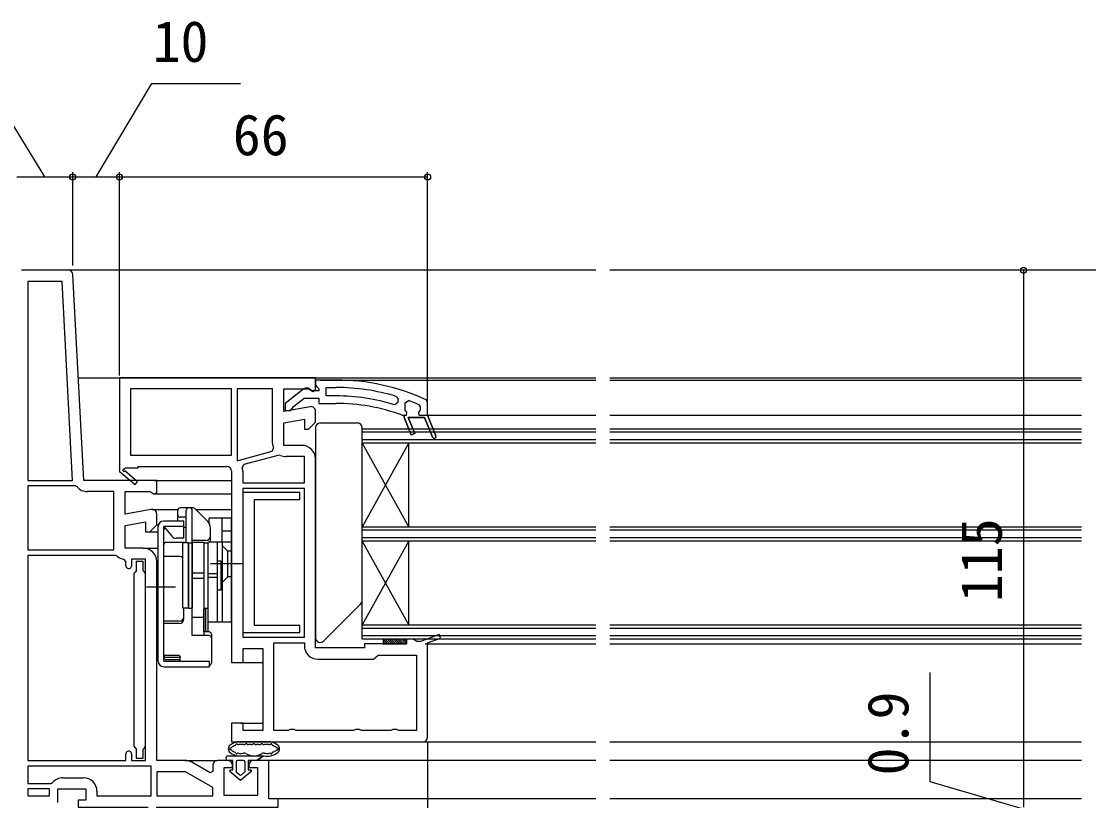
# Model space of a CAD drawing. Units: millimetres, scale not verified. Extents: x -525 to 525, y -783 to 778.
# Drawn here: x -189 to 39.6, y -396.3 to -229.4 of the extents above; entities that cross this region are included whole.
import ezdxf
from ezdxf.enums import TextEntityAlignment as Align

# ---------------------------------------------------------------- set-up
doc = ezdxf.new("R2010")
doc.units = ezdxf.units.MM
doc.header["$LTSCALE"] = 4
for name, color, linetype in [('0-2_YKK_11', 7, 'Continuous'), ('0-3_YKK_12', 2, 'Continuous'), ('0-4_YKK_13', 4, 'Continuous'), ('0-6_YKK_D', 6, 'Continuous')]:
    doc.layers.add(name, color=color, linetype=linetype)
doc.styles.add('ＭＳ ゴシック', font='')
doc.styles.get('ＭＳ ゴシック').set_extended_font_data('MS Gothic')

msp = doc.modelspace()

# ---------------------------------------------------------------- linework, layer by layer
at = {"layer": '0-2_YKK_11'}
for p, q in [((-178.949, -282.7), (-189, -282.7)), ((-141.6, -325.7), (-141.6, -328.2)), ((-144.8, -387.7), (-147, -387.7)), ((-180.1, -391.4), (-175.7, -391.4))]:
    msp.add_line(p, q, dxfattribs=at)
for points in [[(-178.045, -327.7), (-180.278, -285.1), (-187.6, -285.1), (-187.6, -327.7)], [(-165.6, -322.3), (-144, -322.3), (-144, -308.1), (-165.6, -308.1)], [(-128.4, -361.3), (-128.4, -329.4), (-141.6, -329.4), (-141.6, -361.3)], [(-160, -395.3), (-148, -395.3), (-148, -393.471), (-153.839, -390.1), (-160, -390.1)], [(-187.6, -395.3), (-183, -395.3), (-183, -393.8), (-187.6, -393.8)]]:
    msp.add_lwpolyline(points, close=True, dxfattribs=at)
for points in [[(-161.174, -333.915), (-166.8, -334.907), (-166.8, -330.1), (-161.444, -330.1), (-160.576, -330.642), (-160, -330.323), (-160, -327.7), (-175.642, -327.7), (-177.95, -283.648)], [(-126, -305.7), (-168, -305.7), (-168, -325.566), (-168.077, -325.7), (-164.659, -328.605), (-164.141, -327.995), (-166.861, -325.684)], [(-127.174, -311.915), (-132.8, -312.907), (-132.8, -308.1), (-127.444, -308.1), (-126.576, -308.642), (-126, -308.323), (-126, -305.7)], [(-121.633, -306.2), (-126.001, -306.2), (-126.001, -307.3), (-125.563, -307.796), (-125.301, -308.094), (-125.301, -308.5), (-126.701, -308.5), (-127.101, -308.3)], [(-142.8, -308.1), (-142.8, -323.479), (-135.316, -321.474), (-134.983, -320.801)], [(-135.2, -319.7), (-135.2, -308.1), (-142.8, -308.1)], [(-128.517, -308.113), (-132.501, -311.225), (-132.501, -312.7), (-131.399, -312.7), (-130.9, -312.225), (-130.708, -311.855), (-128.462, -310.1), (-125.301, -310.1), (-125.301, -311.2), (-121.633, -311.2)], [(-121.633, -309.6), (-123.701, -309.6), (-123.701, -307.8), (-121.633, -307.8)], [(-108.756, -309.709), (-108.401, -310.187), (-108.401, -311.024), (-109.048, -311.501)], [(-100.972, -318.448), (-102.663, -314.2), (-106.14, -314.2), (-104.766, -317.652), (-105.509, -317.948), (-107.001, -314.2), (-107.001, -313.7), (-106.501, -313.7), (-106.426, -313.11), (-106.801, -312.625), (-106.801, -312.6), (-106.801, -311.065), (-106.126, -310.596)], [(-103.901, -311.495), (-103.601, -311.953), (-103.601, -312.625), (-103.976, -313.11), (-103.901, -313.7), (-102.001, -313.7), (-100.229, -318.152), (-102.001, -313.7), (-102.001, -310.918), (-102.29, -310.464)], [(-128.9, -320.2), (-132.8, -320.2), (-132.8, -315.344), (-128.4, -314.568), (-128.4, -316.7), (-127.5, -316.7), (-126, -315.2), (-126, -312.9)], [(-107.618, -313.67), (-107.447, -313.7), (-107.001, -313.7), (-107.001, -314.2), (-105.509, -317.948), (-104.766, -317.652), (-106.14, -314.2), (-102.663, -314.2), (-100.972, -318.448)], [(-133.491, -322.344), (-133.826, -322.317), (-141.332, -324.328), (-141.689, -324.925)], [(-141.6, -328.2), (-128.4, -328.2), (-128.4, -322.6), (-132.3, -322.6)], [(-102, -382.7), (-102, -362.511), (-99.259, -361.474), (-99.541, -360.726), (-103.439, -362.2), (-104.334, -362.2), (-104.767, -361.95), (-105.2, -361.7), (-106.5, -361.7), (-106.5, -362.7), (-115.5, -362.7), (-115.5, -363.6), (-126, -363.6), (-126, -323.1)], [(-166.926, -325.306), (-166.749, -325), (-164, -325), (-164, -324.7), (-145, -324.7)], [(-144, -325.7), (-144, -366.7), (-141.5, -366.7), (-141.5, -363.7), (-137.3, -363.7), (-137.3, -381.3), (-141.5, -381.3), (-141.5, -379.7), (-144, -379.7), (-144, -383.7), (-103, -383.7)], [(-177.076, -329.076), (-177.458, -328.9), (-187.6, -328.9), (-187.6, -342.6)], [(-187.6, -342.6), (-169.2, -342.6), (-169.2, -330.1), (-174.865, -330.1)], [(-162.9, -342.2), (-166.8, -342.2), (-166.8, -337.344), (-162.4, -336.568), (-162.4, -338.7), (-161.5, -338.7), (-160, -337.2), (-160, -334.9)], [(-187.6, -343.8), (-187.6, -387.7), (-166.6, -387.7), (-166.6, -386.3)], [(-168.455, -343.938), (-168.8, -343.8), (-187.6, -343.8)], [(-166.6, -346), (-166.6, -345.084), (-167.048, -344.587)], [(-165.4, -386.3), (-165.4, -387.7), (-162.4, -387.7), (-162.4, -344.6), (-165.4, -344.6), (-165.4, -346)], [(-153.973, -387.7), (-160, -387.7), (-160, -345.1)], [(-134.9, -381.3), (-134.9, -362.5), (-128.4, -362.5), (-128.4, -363.1)], [(-125.5, -366), (-113.595, -366), (-113.097, -365.55), (-112.6, -365.1), (-104.4, -365.1), (-104.4, -381.3), (-108.134, -381.3), (-108.567, -381.05), (-109.433, -381.05), (-109.866, -381.3), (-116.134, -381.3), (-116.567, -381.05), (-117.433, -381.05), (-117.866, -381.3), (-130.134, -381.3), (-130.567, -381.05), (-131.433, -381.05), (-131.866, -381.3), (-134.9, -381.3)], [(-181.2, -396.7), (-181.2, -393.8), (-175.2, -393.8), (-175.2, -396.2), (-176.8, -396.2), (-176.8, -397.7), (-162, -397.7), (-162, -410.608), (-162.25, -410.904), (-162.5, -411.2), (-162.5, -412.7), (-160, -412.7), (-160, -397.7), (-134, -397.7), (-134, -395.9), (-136, -395.9), (-136, -387.7), (-139.3, -387.7)], [(-148, -388.7), (-148, -390.045), (-148.567, -390.373), (-152.523, -388.089)], [(-161.2, -388.9), (-187.6, -388.9), (-187.6, -392.6), (-182.692, -392.6), (-182.31, -392.422)], [(-172.8, -394.3), (-172.8, -395.3), (-161.2, -395.3), (-161.2, -388.9)], [(-140.3, -388.7), (-140.3, -389.2), (-138.4, -389.2), (-138.4, -395.2), (-145.6, -395.2), (-145.6, -389.2), (-143.8, -389.2), (-143.8, -388.7)]]:
    msp.add_lwpolyline(points, dxfattribs=at)
for centre, radius, start, end in [((-178.949, -283.7), 1, 3.00003, 90), ((-121.633, -352.2), 46, 65.13402, 89.99999), ((-127.901, -308.9), 1, 36.86989, 128.08672), ((-121.633, -352.2), 44.4, 73.13981, 90.00001), ((-121.633, -352.2), 42.6, 72.81723, 90.00001), ((-121.633, -352.2), 44.4, 66.46078, 69.55779), ((-127, -312.9), 1, 0.00002, 100.00001), ((-121.633, -352.2), 41, 70.01112, 90.00001), ((-132.3, -319.7), 2.9, 180.00001, 202.31385), ((-100.601, -318.3), 0.4, 201.69939, 21.69941), ((-100.601, -318.3), 0.4, 201.69939, 21.69941), ((-128.9, -323.1), 2.9, 0.00001, 89.99999), ((-132.3, -319.7), 2.9, 245.74737, 270.00004), ((-167.051, -325.522), 0.25, 60, 319.64299), ((-145, -325.7), 1, 0.00001, 89.99999), ((-145, -325.7), 3.4, 0.00002, 13.17387), ((-174.865, -327.2), 2.9, 220.32022, 270.00001), ((-161, -334.9), 1, 360, 99.99998), ((-162.9, -345.1), 2.9, 0.00001, 89.99999), ((-166.8, -342.2), 2.4, 226.39716, 264.0622), ((-166, -346), 0.6, 179.99999, 0.00001), ((-125.5, -363.1), 2.9, 180.00001, 269.99999), ((-103, -382.7), 1, 270.00001, 359.99999), ((-166, -386.3), 0.6, 359.99999, 180.00001), ((-153.973, -390.6), 2.9, 60.00001, 90.00002), ((-147, -388.7), 1, 90.00001, 179.99999), ((-144.8, -388.7), 1, 0.00001, 89.99999), ((-139.3, -388.7), 1, 90.00001, 179.99999), ((-180.1, -394.3), 2.9, 90.00001, 139.63901), ((-175.7, -394.3), 2.9, 0.00001, 89.99999)]:
    msp.add_arc(centre, radius, start, end, dxfattribs=at)
at = {"layer": '0-3_YKK_12'}
for p, q in [((-65.995, -282.7), (-178.949, -282.7)), ((37.995, -282.7), (-62.995, -282.7)), ((-176.795, -305.7), (-65.995, -305.7)), ((-125, -306.196), (-65.995, -306.196)), ((-62.995, -305.7), (37.995, -305.7)), ((-62.995, -306.196), (37.995, -306.196)), ((-102, -313.7), (-65.995, -313.7)), ((-62.995, -313.7), (37.995, -313.7)), ((-116, -340.695), (-116, -316.695)), ((-116, -361.695), (-116, -316.695)), ((-65.995, -316.695), (-116, -316.695)), ((-65.995, -317.395), (-116, -317.395)), ((37.995, -316.695), (-62.995, -316.695)), ((37.995, -317.395), (-62.995, -317.395)), ((-65.995, -318.995), (-116, -318.995)), ((-116, -337.695), (-106, -319.695)), ((-116, -319.695), (-106, -337.695)), ((-65.995, -319.695), (-116, -319.695)), ((-106, -337.695), (-106, -319.695)), ((37.995, -318.995), (-62.995, -318.995)), ((37.995, -319.695), (-62.995, -319.695)), ((-160.5, -327.7), (-144, -327.7)), ((-160.5, -330.6), (-144, -330.6)), ((-161, -333.9), (-155.458, -333.9)), ((-151.7, -333.9), (-144, -333.9)), ((-160.045, -337.2), (-159.631, -337.2)), ((-65.995, -337.695), (-116, -337.695)), ((37.995, -337.695), (-62.995, -337.695)), ((-161.707, -338.7), (-159.7, -338.7)), ((-65.995, -338.395), (-116, -338.395)), ((-65.995, -339.995), (-116, -339.995)), ((37.995, -338.395), (-62.995, -338.395)), ((37.995, -339.995), (-62.995, -339.995)), ((-162.9, -342.2), (-159.7, -342.2)), ((-116, -358.695), (-106, -340.695)), ((-116, -340.695), (-106, -358.695)), ((-65.995, -340.695), (-116, -340.695)), ((-106, -358.695), (-106, -340.695)), ((37.995, -340.695), (-62.995, -340.695)), ((-65.995, -358.695), (-116, -358.695)), ((37.995, -358.695), (-62.995, -358.695)), ((-65.995, -359.395), (-116, -359.395)), ((-65.995, -360.995), (-116, -360.995)), ((37.995, -359.395), (-62.995, -359.395)), ((37.995, -360.995), (-62.995, -360.995)), ((-65.995, -361.695), (-116, -361.695)), ((-102.5, -362.7), (-65.995, -362.7)), ((37.995, -361.695), (-62.995, -361.695)), ((-62.995, -362.7), (37.995, -362.7)), ((-142, -366.7), (-137.3, -366.7)), ((-142, -379.7), (-137.3, -379.7)), ((-103, -383.7), (-65.995, -383.7)), ((-62.995, -383.7), (37.995, -383.7)), ((-153.973, -387.7), (-147, -387.7)), ((-65.995, -387.7), (-136.5, -387.7)), ((37.995, -387.7), (-62.995, -387.7)), ((-65.995, -395.9), (-134.5, -395.9)), ((37.995, -395.9), (-62.995, -395.9))]:
    msp.add_line(p, q, dxfattribs=at)
at = {"layer": '0-4_YKK_13'}
for p, q in [((-126, -316.404), (-126, -361.404)), ((-125, -315.404), (-117, -315.404)), ((-116, -353.404), (-116, -316.404)), ((-152.207, -333.6), (-155, -333.6)), ((-155.5, -336.4), (-155.5, -334.1)), ((-153.7, -335.6), (-155, -335.6)), ((-153.7, -340.967), (-153.7, -334.1)), ((-152.4, -340.9), (-152.4, -334.1)), ((-149.086, -336.514), (-151.854, -333.746)), ((-144, -335.8), (-148.8, -335.8)), ((-148.8, -336.875), (-148.8, -335.8)), ((-146, -340.9), (-146, -335.8)), ((-144, -358.1), (-144, -335.8)), ((-159.7, -366.4), (-159.7, -337.6)), ((-158.5, -366.4), (-158.5, -337.6)), ((-154.2, -337.6), (-158.5, -337.6)), ((-158.5, -337.6), (-156.762, -339.671)), ((-153.7, -337.8), (-154.2, -337.8)), ((-148.5, -340.9), (-148.5, -337.928)), ((-158.5, -343.979), (-158.5, -338.3)), ((-154.2, -340.1), (-155.843, -340.1)), ((-144, -338.6), (-146, -338.6)), ((-153.7, -340.967), (-158, -340.967)), ((-154.4, -355.1), (-154.4, -341.1)), ((-153.2, -341.1), (-154.4, -341.1)), ((-153.2, -341.1), (-152.4, -341.1)), ((-153.2, -341.1), (-153.2, -355.1)), ((-153.2, -355.1), (-153.2, -341.1)), ((-149.5, -340.6), (-152.4, -340.6)), ((-152.4, -360.921), (-152.4, -340.9)), ((-152.4, -341.1), (-152.4, -355.1)), ((-149.9, -341.1), (-149.1, -341.1)), ((-149.9, -341.1), (-149.9, -355.1)), ((-149.1, -341.1), (-149.1, -355.1)), ((-144, -340.9), (-149, -340.9)), ((-149, -358.1), (-149, -340.9)), ((-147, -358.1), (-147, -340.9)), ((-146, -340.9), (-146, -358.1)), ((-144.8, -342.85), (-146, -341.65)), ((-155.2, -343.979), (-158.5, -343.979)), ((-149, -345.1), (-149.1, -345.1)), ((-146.2, -345), (-147, -345)), ((-147, -351.2), (-147, -345)), ((-146.2, -351.2), (-146.2, -345)), ((-144, -342.85), (-144.8, -342.85)), ((-144.8, -348.35), (-144.8, -342.85)), ((-141.5, -345.6), (-148.5, -345.6)), ((-152.4, -347.531), (-149.9, -347.531)), ((-152.4, -348.669), (-149.9, -348.669)), ((-147, -347.708), (-149, -347.708)), ((-147, -348.492), (-149, -348.492)), ((-144.8, -348.35), (-146, -349.55)), ((-144, -348.35), (-144.8, -348.35)), ((-156, -350.6), (-162.2, -350.6)), ((-149, -351.1), (-149.1, -351.1)), ((-146.2, -351.2), (-147, -351.2)), ((-116.293, -354.111), (-124.293, -362.111)), ((-153.2, -355.1), (-154.4, -355.1)), ((-154.2, -357.336), (-154.2, -355.1)), ((-153.2, -355.1), (-152.4, -355.1)), ((-152.4, -360.921), (-152.4, -355.1)), ((-149.9, -355.1), (-149.1, -355.1)), ((-149.9, -360.167), (-149.9, -355.239)), ((-149.1, -355.1), (-149.1, -360.167)), ((-155.2, -357.886), (-158.5, -357.886)), ((-155.2, -358.336), (-158.5, -358.336)), ((-158.5, -365.141), (-158.5, -358.336)), ((-149.9, -357.1), (-152.4, -357.1)), ((-144, -358.1), (-149, -358.1)), ((-148.8, -360.921), (-152.4, -360.921)), ((-148.8, -360.167), (-149.9, -360.167)), ((-148.3, -360.667), (-148.3, -366.839)), ((-111.5, -361.781), (-110.581, -362.7)), ((-111.5, -362.23), (-111.03, -362.7)), ((-111.5, -362.679), (-111.479, -362.7)), ((-111.132, -361.7), (-110.132, -362.7)), ((-110.683, -361.7), (-109.683, -362.7)), ((-110.234, -361.7), (-109.234, -362.7)), ((-109.785, -361.7), (-108.785, -362.7)), ((-109.336, -361.7), (-108.336, -362.7)), ((-108.887, -361.7), (-107.887, -362.7)), ((-108.438, -361.7), (-107.438, -362.7)), ((-107.989, -361.7), (-106.989, -362.7)), ((-107.54, -361.7), (-106.54, -362.7)), ((-107.091, -361.7), (-106.5, -362.291)), ((-106.642, -361.7), (-106.5, -361.842)), ((-158.5, -365.6), (-158.5, -365.141)), ((-158.5, -365.141), (-155.369, -365.141)), ((-155, -365.6), (-158, -365.6)), ((-155, -366.4), (-155, -365.511)), ((-158.5, -366.4), (-148.7, -366.4)), ((-158.5, -367.6), (-148.7, -367.6)), ((-155.1, -366.1), (-158, -366.1)), ((-148.7, -367.6), (-148.7, -366.4)), ((-135.71, -383.7), (-142.691, -383.7)), ((-141.41, -384.3), (-142.412, -384.3)), ((-139.73, -384.3), (-140.351, -384.3)), ((-138.05, -384.3), (-138.671, -384.3)), ((-135.989, -384.3), (-136.991, -384.3)), ((-144.702, -386.7), (-137.151, -386.7)), ((-143.701, -387.7), (-144.701, -387.7)), ((-143.701, -387.7), (-144.701, -387.7)), ((-143.701, -389.7), (-143.701, -387.7)), ((-143.001, -388), (-143.001, -390)), ((-141.401, -387.7), (-142.701, -387.7)), ((-141.101, -390), (-141.101, -388)), ((-140.401, -387.7), (-140.401, -389.7)), ((-138.601, -387.7), (-140.401, -387.7)), ((-138.601, -387.7), (-140.401, -387.7)), ((-142.051, -392), (-144.33, -390.056)), ((-144.198, -389.7), (-143.701, -389.7)), ((-142.895, -390.228), (-142.245, -390.782)), ((-139.772, -390.056), (-142.051, -392)), ((-141.856, -390.782), (-141.206, -390.228)), ((-140.401, -389.7), (-139.903, -389.7))]:
    msp.add_line(p, q, dxfattribs=at)
for points in [[(-141.6, -330.3), (-141.6, -360.3), (-129.4, -360.3), (-129.4, -358.8), (-139.1, -358.8), (-139.1, -331.8), (-129.4, -331.8), (-129.4, -330.3)], [(-164.9, -347.642), (-164.9, -384.658), (-164.65, -384.954), (-164.4, -385.25), (-164.4, -387.2), (-162.9, -387.2), (-162.9, -385.25), (-162.65, -384.954), (-162.4, -384.658), (-162.4, -347.642), (-162.65, -347.346), (-162.9, -347.05), (-162.9, -345.1), (-164.4, -345.1), (-164.4, -347.05), (-164.65, -347.346)], [(-111.5, -361.7), (-111.5, -362.7), (-106.5, -362.7), (-106.5, -361.7)]]:
    msp.add_lwpolyline(points, close=True, dxfattribs=at)
for points in [[(-154.2, -340.1), (-154.2, -336.4), (-158.5, -336.4)], [(-152.4, -340.9), (-149.9, -340.9), (-149.9, -360.921)], [(-149.5, -360.167), (-149.5, -355.239), (-149.9, -355.239)], [(-155.369, -365.142), (-155.33, -365.144), (-155.276, -365.157), (-155.216, -365.182), (-155.156, -365.221), (-155.102, -365.272), (-155.057, -365.332), (-155.025, -365.398), (-155.006, -365.467), (-155, -365.531)], [(-137.151, -386.7), (-138.601, -387.7), (-137.151, -386.7)]]:
    msp.add_lwpolyline(points, dxfattribs=at)
for centre, radius, start, end in [((-125, -316.404), 1, 90, 180), ((-117, -316.404), 1, 0, 90), ((-155, -334.1), 0.5, 90, 180), ((-153.2, -334.1), 0.5, 90, 180), ((-152.9, -334.1), 0.5, 0, 90), ((-152.207, -334.1), 0.5, 45, 90), ((-155, -335.1), 0.5, 180, 270), ((-158.5, -337.6), 1.2, 90, 180), ((-158, -338.3), 0.5, 122.3074, 180), ((-150.5, -337.928), 2, 0, 45), ((-155.843, -338.9), 1.2, 220, 270), ((-149.5, -339.6), 1, 270, 0), ((-158, -341.467), 0.5, 90, 180), ((-155.2, -344.979), 1, 36.8699, 90), ((-117, -353.404), 1, 315, 0), ((-149.5, -354.3), 1, 293.57818, 300), ((-155.2, -356.886), 1, 270, 0), ((-155.2, -357.336), 1, 270, 0), ((-148.8, -360.667), 0.5, 0, 90), ((-148.8, -361.421), 0.5, 0, 90), ((-125, -361.404), 1, 180, 315), ((-158, -365.6), 0.5, 180, 270), ((-158, -365.1), 0.5, 184.75484, 270), ((-158.5, -366.4), 1.2, 180, 270), ((-155.1, -365.6), 0.5, 270, 281.53696), ((-148.8, -366.839), 0.5, 281.53696, 0), ((-142.002, -387.425), 3.8, 102.43988, 127.38277), ((-142.691, -384.3), 0.6, 90, 102.43988), ((-135.71, -384.3), 0.6, 77.56011, 90), ((-136.399, -387.425), 3.8, 52.61723, 77.56011), ((-143.702, -385.2), 1, 127.38277, 232.61723), ((-144.202, -385.2), 0.2, 89.61388, 270.38607), ((-142.002, -382.975), 3.8, 232.61723, 258.58793), ((-144.198, -384.7), 0.3, 269.61388, 308.87366), ((-144.198, -385.7), 0.3, 51.12633, 90.38607), ((-142.002, -387.425), 3.2, 112.8033, 128.87366), ((-142.002, -382.975), 3.2, 231.12633, 247.1967), ((-143.358, -384.198), 0.3, 292.8033, 342.58405), ((-143.358, -386.202), 0.3, 17.41595, 67.1967), ((-142.881, -384.348), 0.2, 54.10601, 162.58405), ((-142.881, -386.052), 0.2, 197.41595, 310.68192), ((-142.412, -383.7), 0.6, 234.10601, 270), ((-142.555, -386.431), 0.3, 80.90118, 130.68192), ((-142.002, -382.975), 3.2, 260.90118, 281.41207), ((-141.41, -383.7), 0.6, 270, 311.40962), ((-141.25, -386.7), 0.6, 57.36313, 101.41207), ((-140.881, -384.3), 0.2, 48.59038, 131.40962), ((-139.201, -383.5), 3.2, 237.36313, 302.63687), ((-140.351, -383.7), 0.6, 228.59038, 270), ((-139.73, -383.7), 0.6, 270, 311.40962), ((-139.201, -384.3), 0.2, 48.59038, 131.40962), ((-138.671, -383.7), 0.6, 228.59038, 270), ((-138.05, -383.7), 0.6, 270, 311.40962), ((-137.521, -384.3), 0.2, 48.59038, 131.40962), ((-137.151, -386.7), 0.6, 78.58793, 122.63687), ((-136.991, -383.7), 0.6, 228.59038, 270), ((-136.399, -382.975), 3.8, 258.58793, 307.38277), ((-136.399, -382.975), 3.2, 258.58793, 279.09882), ((-135.989, -383.7), 0.6, 270, 305.894), ((-135.846, -386.431), 0.3, 49.31807, 99.09882), ((-135.52, -386.052), 0.2, 229.31807, 342.58405), ((-135.52, -384.348), 0.2, 17.41595, 125.894), ((-135.043, -384.198), 0.3, 197.41595, 247.1967), ((-135.043, -386.202), 0.3, 112.8033, 162.58405), ((-136.399, -387.425), 3.2, 51.12633, 67.1967), ((-136.399, -382.975), 3.2, 292.8033, 308.87367), ((-134.203, -384.7), 0.3, 231.12633, 270.38608), ((-134.203, -385.7), 0.3, 89.61392, 128.87367), ((-134.199, -385.2), 0.2, 269.61392, 90.38608), ((-134.699, -385.2), 1, 307.38277, 52.61723), ((-144.702, -387.2), 0.5, 90.11462, 269.88538), ((-144.701, -387.2), 0.5, 269.88533, 269.99998), ((-142.701, -388), 0.3, 90, 180), ((-141.401, -388), 0.3, 0, 90), ((-144.198, -389.902), 0.202, 90, 229.53619), ((-142.701, -390), 0.3, 180, 229.53619), ((-142.051, -390.554), 0.3, 229.53619, 310.46381), ((-141.401, -390), 0.3, 310.46381, 0), ((-139.903, -389.902), 0.202, 310.46378, 89.99997)]:
    msp.add_arc(centre, radius, start, end, dxfattribs=at)
at = {"layer": '0-6_YKK_D'}
for p, q in [((-190, -262.7), (-178, -262.7)), ((-178, -281.7), (-178, -261.7)), ((-178, -281.7), (-178, -261.7)), ((-178, -262.7), (-168, -262.7)), ((-168, -305.2), (-168, -261.7)), ((-168, -305.2), (-168, -261.7)), ((-168, -262.7), (-102, -262.7)), ((-102, -311.649), (-102, -261.7)), ((53.068, -282.7), (24.6, -282.7)), ((25.6, -282.7), (25.6, -397.7)), ((-102, -383.7), (-102, -575.599))]:
    msp.add_line(p, q, dxfattribs=at)
for points in [[(-184, -262.7), (-196.223, -242.7), (-214.95, -242.7)], [(-173, -262.7), (-161.056, -242.7), (-142.056, -242.7)], [(25.6, -398.15), (5.6, -392.267), (5.6, -368.835)]]:
    msp.add_lwpolyline(points, dxfattribs=at)
for centre in [(-178, -262.7), (-178, -262.7), (-168, -262.7), (-168, -262.7), (-102, -262.7), (25.6, -282.7)]:
    msp.add_circle(centre, 0.637, dxfattribs=at)

# ---------------------------------------------------------------- texts
at = {"layer": '0-6_YKK_D', "style": 'ＭＳ ゴシック'}
for s, p in [('10', (-160.897, -240.7)), ('66', (-143.727, -260.7))]:
    msp.add_text(s, height=8.798, dxfattribs=at).set_placement(p, align=Align.BOTTOM_LEFT)
for s, p in [('115', (23.6, -353.768)), ('0.9', (3.6, -390.881))]:
    msp.add_text(s, height=8.798, rotation=90, dxfattribs=at).set_placement(p, align=Align.BOTTOM_LEFT)

doc.saveas('drawing.dxf')
